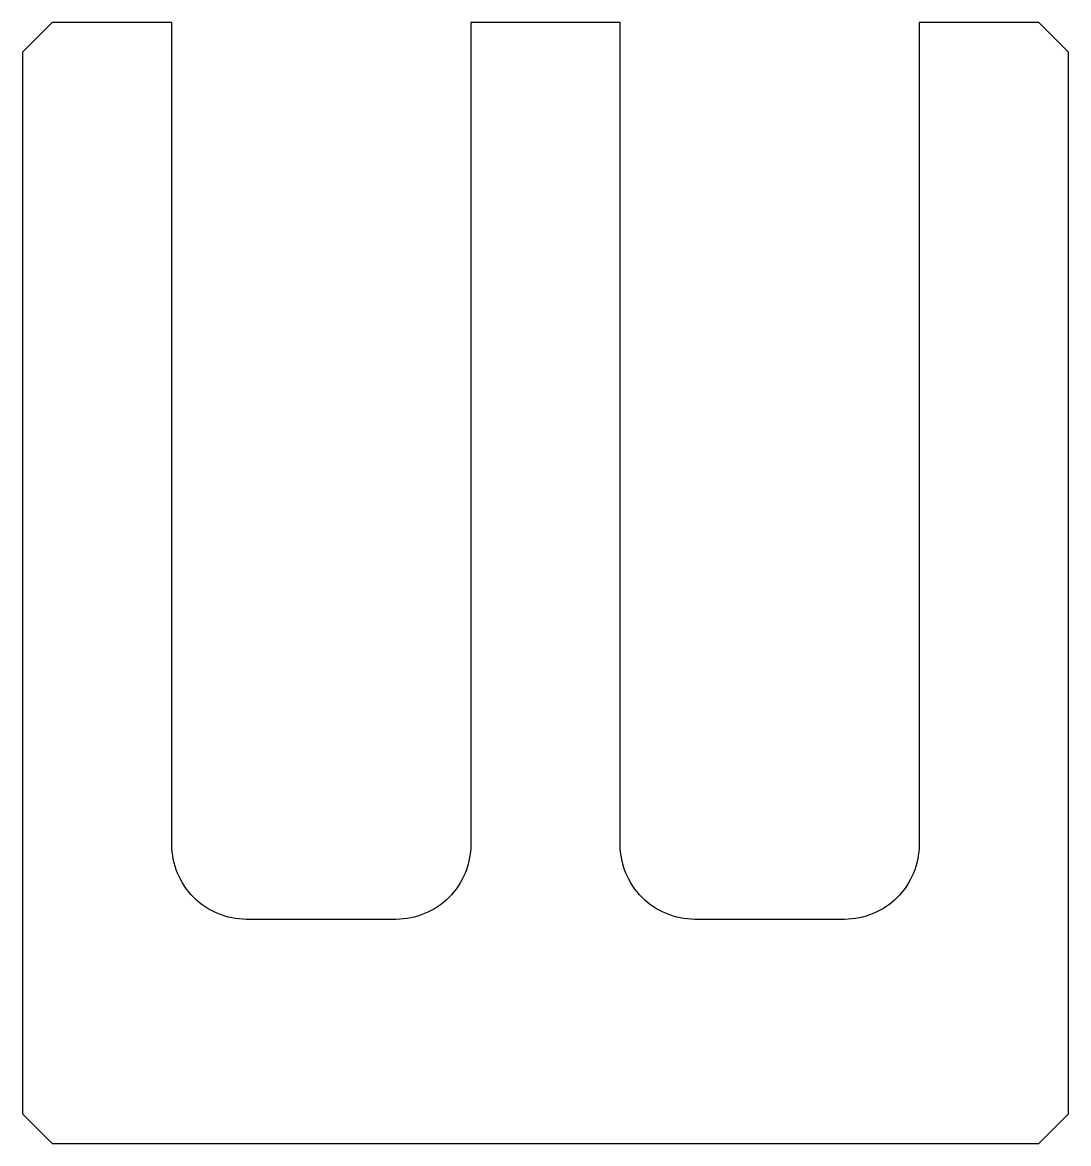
# Model space of a CAD drawing. Extents: x 0 to 70, y 0 to 75.
import ezdxf

# ---------------------------------------------------------------- set-up
doc = ezdxf.new("R2010")
doc.units = 0
doc.layers.get('0').update_dxf_attribs({"linetype": 'CONTINUOUS'})

msp = doc.modelspace()

# ---------------------------------------------------------------- linework, layer by layer
msp.add_lwpolyline([(60, 75), (60, 20, -0.414214), (55, 15), (45, 15, -0.414214), (40, 20), (40, 75), (30, 75), (30, 20, -0.414214), (25, 15), (15, 15, -0.414214), (10, 20), (10, 75), (2, 75), (0, 73), (0, 2), (2, 0), (68, 0), (70, 2), (70, 73), (68, 75)], format="xyb", close=True)

doc.saveas('drawing.dxf')
